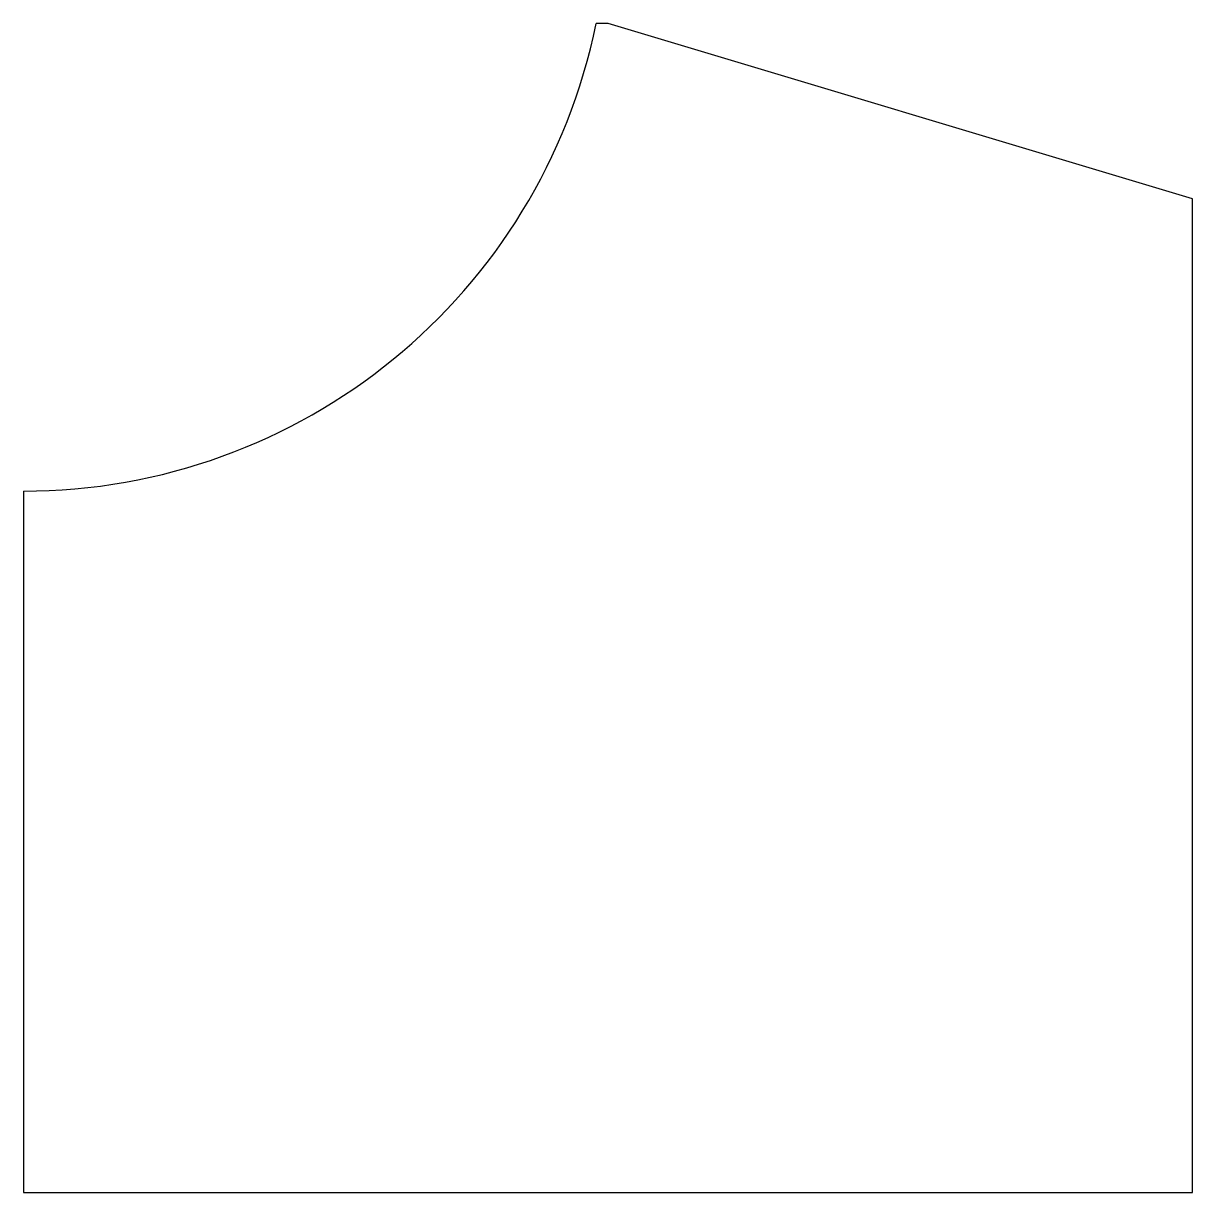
# Model space of a CAD drawing. Header units: inches. Extents: x 2 to 3.25, y 2 to 3.25.
import ezdxf

# ---------------------------------------------------------------- set-up
doc = ezdxf.new("R2010")
doc.units = ezdxf.units.IN
doc.header["$MEASUREMENT"] = 0
doc.layers.get('0').update_dxf_attribs({"linetype": 'CONTINUOUS'})

msp = doc.modelspace()

# ---------------------------------------------------------------- linework, layer by layer
for p, q in [((2.625, 3.25, 0.05), (2.6124, 3.25, 0.05)), ((3.25, 3.0625, 0.05), (2.625, 3.25, 0.05)), ((3.25, 2, 0.05), (3.25, 3.0625, 0.05)), ((2, 2.75, 0.05), (2, 2, 0.05)), ((2, 2, 0.05), (3.25, 2, 0.05))]:
    msp.add_line(p, q)
msp.add_arc((2, 3.375, 0.05), 0.625, 270, 348.463)

doc.saveas('drawing.dxf')
